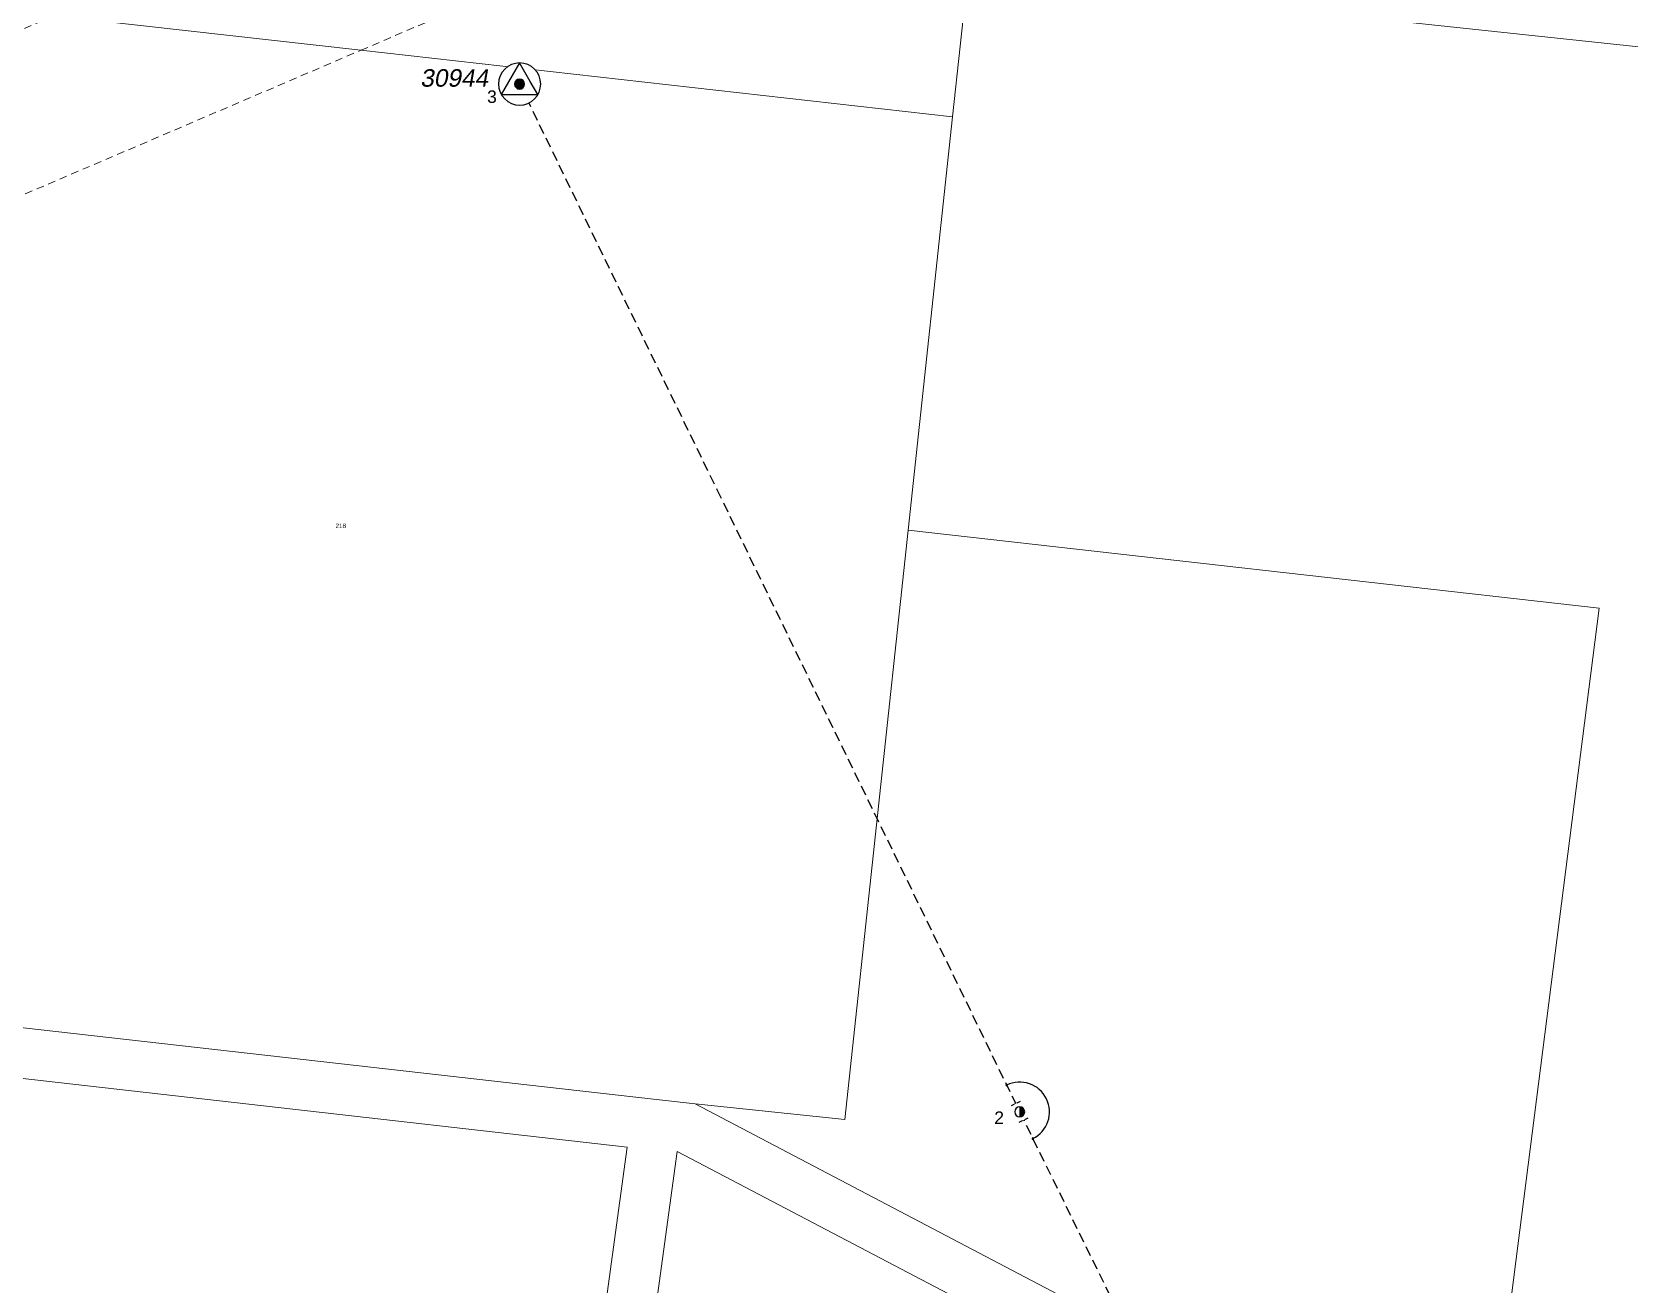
# Model space of a CAD drawing. Header units: metres. Extents: x 257881 to 262822, y 6187520 to 6191911.
# Drawn here: x 259508 to 260147, y 6189777 to 6190278 of the extents above; entities that cross this region are included whole.
import ezdxf
from ezdxf.enums import TextEntityAlignment as Align

# ---------------------------------------------------------------- set-up
doc = ezdxf.new("R2010")
doc.units = ezdxf.units.M
doc.linetypes.add('Cable New OH', pattern=[6, 4, -2])
doc.linetypes.add('Dash', pattern=[5, 3, -2])
doc.layers.get('0').update_dxf_attribs({"color": 6})
doc.layers.add('Cadastre Easements_SP_EXT', color=8, linetype='Continuous', lineweight=5)
doc.layers.add('Cadastre Land Parcels_SP_EXT', color=8, linetype='Continuous', lineweight=5)
for name, color, linetype in [('Mains_HV_NEW', 2, 'Continuous'), ('Mains_HV_New_B10', 2, 'Continuous'), ('Mains_HV_NEW_Hardwired', 2, 'Continuous'), ('Sub_SP_TR_HV_LV_MOD', 3, 'Continuous'), ('SupportsOH_SP_TR_HV_LV_SL_MOD', 3, 'Continuous'), ('SupportsOH_SP_TR_HV_LV_SL_NEW', 2, 'Continuous')]:
    doc.layers.add(name, color=color, linetype=linetype)
doc.styles.add('iecARIAL', font='arial.ttf', dxfattribs={"height": 2})
doc.styles.add('POLE_LABEL', font='arial.ttf')
doc.styles.get("Standard").update_dxf_attribs({"font": 'arial.ttf'})

# ---------------------------------------------------------------- blocks, each defined once
blk = doc.blocks.new('SUB_POLE_EXT')
blk.add_wipeout([(0, 4.22), (0.42, 4.2), (0.83, 4.14), (1.21, 4.05), (1.62, 3.9), (1.99, 3.72), (2.35, 3.51), (2.68, 3.26), (2.99, 2.99), (3.28, 2.66), (3.52, 2.34), (3.76, 1.92), (3.9, 1.62), (4.04, 1.23), (4.18, 0.63), (4.22, 0), (4.18, -0.61), (4.06, -1.15), (3.9, -1.62), (3.58, -2.24), (3.22, -2.73), (2.97, -3.01), (2.68, -3.26), (2.36, -3.5), (2, -3.72), (1.64, -3.89), (1.25, -4.03), (0.82, -4.14), (0.42, -4.2), (0, -4.22), (-0.41, -4.2), (-0.8, -4.15), (-1.21, -4.05), (-1.62, -3.9), (-1.99, -3.73), (-2.35, -3.51), (-2.68, -3.26), (-2.96, -3.02), (-3.23, -2.72), (-3.51, -2.35), (-3.71, -2.01), (-3.91, -1.6), (-4.05, -1.21), (-4.16, -0.76), (-4.22, -0.14), (-4.21, 0.39), (-4.14, 0.83), (-4.03, 1.27), (-3.9, 1.63), (-3.71, 2.02), (-3.5, 2.37), (-3.28, 2.67), (-2.99, 2.99), (-2.68, 3.27), (-2.33, 3.52), (-1.98, 3.73), (-1.63, 3.9), (-1.2, 4.05), (-0.78, 4.15), (-0.4, 4.21)])
blk.add_line((2.16, 0.48), (2.16, 0.48, 0))
blk.add_lwpolyline([(-4.22, 0, 1), (4.22, 0, 1)], format="xyb", close=True)
blk.add_lwpolyline([(2.14, 0.52), (0, 4.22), (-3.66, -2.11), (3.66, -2.11)], close=True)
for tag, height, flags, p in [('ASSET_NUM', 3.5, 8, (2, 2)), ('STREET_CODE', 0.2, 9, (1.5, 0)), ('CONSTRUCTED_VOLTAGE', 0.2, 9, (1.5, -0.2)), ('OPERATING_VOLTAGE', 0.2, 9, (1.5, -0.6)), ('OPERATED_BY', 0.2, 9, (1.5, -0.8)), ('ORIENTATION', 0.2, 9, (1.5, -1.2)), ('OWNED_BY', 0.2, 9, (1.5, -1.4)), ('SECONDARY_VOLTAGE', 0.2, 9, (1.5, -1.6)), ('STATE', 0.2, 9, (1.5, -1.8)), ('SUBSTATION_TYPE', 0.2, 9, (1.5, -2)), ('STREETNAME', 0.2, 9, (1.5, -2.8)), ('SUBURB', 0.2, 9, (1.5, -3)), ('NO_PHASES', 0.2, 9, (1.5, -0.4)), ('MAINTAINED_BY', 0.2, 9, (1.5, -1)), ('USAGE', 0.2, 9, (1.5, -2.2)), ('LEGEND', 0.2, 9, (1.5, -2.4)), ('LOCATION', 0.2, 9, (1.5, -2.6)), ('NOTES', 0.2, 9, (1.5, -3.2)), ('Z', 0.2, 1, (1.5, -3.4))]:
    blk.add_attdef(tag, text='', height=height, dxfattribs=dict(flags=flags)).set_placement(p, align=Align.MIDDLE_LEFT)
blk = doc.blocks.new('POLE_REPLACE_NEW')
for tag, flags, p in [('cLinedev', 9, (1.5, -3.2)), ('LRemove', 9, (1.5, -2.8)), ('LEGEND', 9, (1.5, -3)), ('cspan', 9, (1.5, -5.6)), ('SUBURB', 9, (1.5, -5.8)), ('STREETNAME', 9, (1.5, -6)), ('pExisting', 9, (1.5, -3.4)), ('PFNUMBER', 9, (1.5, -3.6)), ('NEWPFNUMBER', 9, (1.5, -3.8)), ('pFooting', 9, (1.5, -4)), ('pNew', 9, (1.5, -4.2)), ('pNumber', 9, (1.5, -4.4)), ('pRelocate', 9, (1.5, -4.6)), ('pRemove', 9, (1.5, -4.8)), ('pReplace', 9, (1.5, -5)), ('pStay', 9, (1.5, -5.2)), ('pType', 9, (1.5, -5.4)), ('LOCATION', 9, (1.5, -6.2)), ('NOTES', 9, (1.5, -6.4)), ('OPERATED_BY', 9, (1.5, -6.6)), ('Z', 1, (1.5, -7)), ('MAINTAINED_BY', 9, (1.5, -6.8))]:
    blk.add_attdef(tag, text='', height=0.2, dxfattribs=dict(flags=flags)).set_placement(p, align=Align.MIDDLE_LEFT)
blk.add_wipeout([(0, 1), (-0.13, 0.99), (-0.25, 0.97), (-0.37, 0.93), (-0.48, 0.88), (-0.59, 0.81), (-0.68, 0.73), (-0.77, 0.64), (-0.84, 0.54), (-0.9, 0.43), (-0.95, 0.31), (-0.98, 0.19), (-1, 0.06), (-1, -0.06), (-0.98, -0.19), (-0.95, -0.31), (-0.9, -0.43), (-0.84, -0.54), (-0.77, -0.64), (-0.68, -0.73), (-0.59, -0.81), (-0.48, -0.88), (-0.37, -0.93), (-0.25, -0.97), (-0.13, -0.99), (0, -1), (0.13, -0.99), (0.25, -0.97), (0.37, -0.93), (0.48, -0.88), (0.59, -0.81), (0.68, -0.73), (0.77, -0.64), (0.84, -0.54), (0.9, -0.43), (0.95, -0.31), (0.98, -0.19), (1, -0.06), (1, 0.06), (0.98, 0.19), (0.95, 0.31), (0.9, 0.43), (0.84, 0.54), (0.77, 0.64), (0.68, 0.73), (0.59, 0.81), (0.48, 0.88), (0.37, 0.93), (0.25, 0.97), (0.13, 0.99)])
h = blk.add_hatch(color=256)
edge = h.paths.add_edge_path()
edge.add_arc((0, 0), 1, 270, 450)
edge.add_line((0, 1), (0, -1))
blk.add_lwpolyline([(0, 1), (0, -1)])
at = {"lineweight": -3}
blk.add_arc((0, 0), 1, 90, 270, dxfattribs=at)
blk.add_arc((0, 0), 1, 270, 90)
for tag, height, flags, p in [('ASSET_NUM', 2.5, 8, (2, 2)), ('STREET_CODE', 0.2, 9, (1.5, 0)), ('OWNED_BY', 0.2, 9, (1.5, -0.2)), ('SPECIAL_USE', 0.2, 9, (1.5, -0.6)), ('STATE', 0.2, 9, (1.5, -0.8)), ('cLV', 0.2, 9, (1.5, -1.2)), ('cHV', 0.2, 9, (1.5, -1.8)), ('PARENT', 0.2, 9, (1.5, -0.4)), ('USAGE', 0.2, 9, (1.5, -1)), ('hDepth', 0.2, 9, (1.5, -1.4)), ('hDia', 0.2, 9, (1.5, -1.6)), ('LBRACKET', 0.2, 9, (1.5, -2)), ('LExisting', 0.2, 9, (1.5, -2.2)), ('LANTNUMBER', 0.2, 9, (1.5, -2.4)), ('LOther', 0.2, 9, (1.5, -2.6))]:
    blk.add_attdef(tag, text='', height=height, dxfattribs=dict(flags=flags)).set_placement(p, align=Align.MIDDLE_LEFT)
at = {"style": 'POLE_LABEL', "flags": 9}
blk.add_attdef('STRUCTURE_PLANT_NUMBER', text='', height=0.2, dxfattribs=at).set_placement((1.5, 0.24), align=Align.MIDDLE_LEFT)
blk = doc.blocks.new('POLE_EXT')
blk.add_hatch(color=256).paths.add_polyline_path([(-1, 0, 1), (1, 0, 1)])
blk.add_lwpolyline([(-1, 0, 1), (1, 0, 1)], format="xyb", close=True)
for tag, height, flags, p in [('pNumber', 2.5, 8, (-17.84, 2.07)), ('OWNED_BY', 0.2, 9, (1.35, -0.4)), ('SPECIAL_USE', 0.2, 9, (1.35, -0.8)), ('STATE', 0.2, 9, (1.35, -1)), ('cLV', 0.2, 9, (1.35, -1.4)), ('hDepth', 0.2, 9, (1.35, -1.6)), ('hDia', 0.2, 9, (1.35, -1.8)), ('cHV', 0.2, 9, (1.35, -2)), ('PARENT', 0.2, 9, (1.35, -0.6)), ('USAGE', 0.2, 9, (1.35, -1.2)), ('LBRACKET', 0.2, 9, (1.35, -2.2)), ('LExisting', 0.2, 9, (1.35, -2.4)), ('LANTNUMBER', 0.2, 9, (1.35, -2.6)), ('LOther', 0.2, 9, (1.35, -2.8)), ('LRemove', 0.2, 9, (1.35, -3)), ('LEGEND', 0.2, 9, (1.35, -3.2)), ('cLinedev', 0.2, 9, (1.35, -3.4)), ('pExisting', 0.2, 9, (1.35, -3.8)), ('pFooting', 0.2, 9, (1.35, -4.4)), ('pNew', 0.2, 9, (1.35, -4.6)), ('pRelocate', 0.2, 9, (1.35, -5)), ('pRemove', 0.2, 9, (1.35, -5.2)), ('pReplace', 0.2, 9, (1.35, -5.4)), ('pStay', 0.2, 9, (1.35, -5.6)), ('pType', 0.2, 9, (1.35, -5.8)), ('cspan', 0.2, 9, (1.35, -6)), ('STREETNAME', 0.2, 9, (1.35, -6.2)), ('SUBURB', 0.2, 9, (1.35, -6.4)), ('LOCATION', 0.2, 9, (1.35, -3.6)), ('PFNUMBER', 0.2, 9, (1.35, -4)), ('NEWPFNUMBER', 0.2, 9, (1.35, -4.2)), ('OPERATED_BY', 0.2, 9, (1.36, -7.01)), ('NOTES', 0.2, 9, (1.35, -6.6)), ('MAINTAINED_BY', 0.2, 9, (1.36, -6.81))]:
    blk.add_attdef(tag, text='', height=height, dxfattribs=dict(flags=flags)).set_placement(p, align=Align.MIDDLE_LEFT)
at = {"style": 'POLE_LABEL'}
for tag, height, flags, p in [('ASSET_NUM', 2.5, 8, (2, 2)), ('STRUCTURE_PLANT_NUMBER', 0.2, 9, (1.35, 0.03)), ('STREET_CODE', 0.2, 9, (1.35, -0.2))]:
    blk.add_attdef(tag, text='', height=height, dxfattribs=dict(at, flags=flags)).set_placement(p, align=Align.MIDDLE_LEFT)
at = {"flags": 1}
blk.add_attdef('Z', (1.35, -7.33), '', height=0.2, dxfattribs=at)
blk = doc.blocks.new('End Shackle_NEW')
blk.add_line((1, 1.81), (-1, 1.81))
at = {"flags": 1}
blk.add_attdef('Z', (0, 0), '', height=0.2, dxfattribs=at)
at = {"flags": 9}
for tag, p in [('CONNECTOR_TYPE', (0, 0)), ('CONSTRUCTED_VOLTAGE', (0, -0.2)), ('OPERATING_VOLTAGE', (0, -0.6)), ('ORIENTATION', (0, -0.8)), ('OWNED_BY', (0, -1)), ('STATE', (0, -1.2)), ('OPERATED_BY', (0, -2.01)), ('NO_PHASES', (0, -0.4)), ('USAGE', (0, -1.4)), ('NOTES', (0, -1.6)), ('MAINTAINED_BY', (0, -1.81))]:
    blk.add_attdef(tag, text='', height=0.2, dxfattribs=at).set_placement(p, align=Align.MIDDLE_LEFT)
blk.add_wipeout([(-0.25, 0), (-0.25, 1.81), (0.25, 1.82), (0.25, 0)])
blk = doc.blocks.new('BOND POINT')
blk.add_hatch(color=256).paths.add_polyline_path([(-1, 0, 1), (1, 0, 1)])
blk.add_lwpolyline([(-1, 0, 1), (1, 0, 1)], format="xyb", close=True)

msp = doc.modelspace()

# ---------------------------------------------------------------- linework, layer by layer
at = {"layer": 'Cadastre Easements_SP_EXT', "linetype": 'Dash'}
msp.add_lwpolyline([(260899.66, 6190965.85), (259939.44, 6190465.3), (259516.73, 6190284.45), (259481.95, 6190269.56), (259472.98, 6190199.39), (259639.46, 6190270.64), (259639.46, 6190270.64), (259965.52, 6190410.25), (260731.86, 6190809.65)], dxfattribs=at)
at = {"layer": 'Cadastre Land Parcels_SP_EXT', "linetype": 'Continuous'}
for points in [[(260523.1, 6189787.57), (260422.69, 6189812.35), (260347.56, 6189836.2), (260381.46, 6189952.36), (260372.64, 6189953.85), (260407.82, 6190244.67), (260390.61, 6190246.51), (259882.41, 6190300.66), (259876.32, 6190244), (259858.51, 6190078.59), (260135.05, 6190047.31), (260110.79, 6189856.99), (260091.73, 6189707.42), (260097, 6189702.79), (260217.81, 6189597.39), (260358.36, 6189474.75), (260457.93, 6189312.59), (260523.1, 6189787.57)], [(259858.51, 6190078.59), (259876.32, 6190244), (259639.46, 6190270.64), (259516.73, 6190284.45), (259484.32, 6190288.08), (259481.95, 6190269.56), (259472.98, 6190199.39), (259433.12, 6189887.48), (259433.62, 6189887.42), (259748.34, 6189851.75), (259773.25, 6189848.95), (259833.22, 6189842.73), (259858.51, 6190078.59)], [(260110.79, 6189856.99), (260135.05, 6190047.31), (259858.51, 6190078.59), (259833.22, 6189842.73), (259773.25, 6189848.95), (260003.15, 6189728.23), (260083.55, 6189714.54), (260091.73, 6189707.42), (260110.79, 6189856.99)], [(259998.73, 6189493.12), (260041.4, 6189522.09), (260064.76, 6189697.4), (259996.66, 6189708.97), (259766.11, 6189829.9), (259724.63, 6189526.24), (259913.18, 6189499.69), (259971.49, 6189489.87), (259998.73, 6189493.12)]]:
    msp.add_lwpolyline(points, close=True, dxfattribs=at)
msp.add_lwpolyline([(259499.09, 6189125.81), (259546.18, 6189119.14), (259645.17, 6189105.05), (259697.4, 6189223.28), (259734.26, 6189277.96), (259735.91, 6189406.43), (259704.15, 6189525.04), (259746.1, 6189831.71), (259746.1, 6189831.71), (259431.3, 6189867.43)], dxfattribs=at)
at = {"layer": 'Mains_HV_New_B10', "linetype": 'Cable New OH'}
for points in [[(259702.99, 6190257.12), (259781.92, 6190094.93), (259903.15, 6189845.79)], [(259903.15, 6189845.79), (259963.97, 6189721.99)]]:
    msp.add_lwpolyline(points, dxfattribs=at)
at = {"layer": 'Mains_HV_NEW_Hardwired', "color": 7, "linetype": 'Continuous'}
msp.add_arc((259903.15, 6189845.79), 11.92, 296.16379, 115.94804, dxfattribs=at).dxf.unprotected_set("ltscale", 0)

# ---------------------------------------------------------------- block references
at = {"layer": 'Mains_HV_NEW_Hardwired', "color": 7, "linetype": 'Continuous', "xscale": 0.3, "yscale": 0.3, "zscale": 0.3}
for p in [(259897.93, 6189856.51), (259908.41, 6189835.09)]:
    msp.add_blockref('BOND POINT', p, dxfattribs=at).dxf.unprotected_set("ltscale", 0)

# ---------------------------------------------------------------- texts
at = {"layer": 'Cadastre Land Parcels_SP_EXT'}
msp.add_text('218', height=1.8, dxfattribs=at).set_placement((259629.32, 6190079.42))

# ---------------------------------------------------------------- next in the draw order: block references
at = {"layer": 'Mains_HV_NEW', "color": 7, "linetype": 'Continuous', "xscale": 2, "yscale": 2, "zscale": 2, "rotation": 25.94804360975071}
msp.add_blockref('End Shackle_NEW', (259903.15, 6189845.79), dxfattribs=at).dxf.unprotected_set("ltscale", 0)
at = {"layer": 'Sub_SP_TR_HV_LV_MOD'}
ref = msp.add_blockref('SUB_POLE_EXT', (259702.99, 6190257.12), dxfattribs=dict(at, xscale=2, yscale=2, zscale=2))
ref.add_attrib('ASSET_NUM', '30944', dxfattribs={"layer": '0', "height": 7, "oblique": 10}).set_placement((259690.4, 6190253.97), align=Align.BOTTOM_RIGHT)

# ---------------------------------------------------------------- next in the draw order: block references
at = {"layer": 'Mains_HV_NEW', "color": 7, "linetype": 'Continuous', "xscale": 2, "yscale": 2, "zscale": 2, "rotation": 206.1637903625525}
msp.add_blockref('End Shackle_NEW', (259903.15, 6189845.79), dxfattribs=at).dxf.unprotected_set("ltscale", 0)
at = {"layer": 'SupportsOH_SP_TR_HV_LV_SL_MOD'}
ref = msp.add_blockref('POLE_EXT', (259702.99, 6190257.12), dxfattribs=dict(at, xscale=2, yscale=2, zscale=2))
ref.add_attrib('pNumber', '3', dxfattribs={"height": 5, "style": 'iecARIAL'}).set_placement((259689.99, 6190252.08), align=Align.MIDDLE_LEFT)

# ---------------------------------------------------------------- next in the draw order: block references
at = {"layer": 'SupportsOH_SP_TR_HV_LV_SL_NEW'}
ref = msp.add_blockref('POLE_REPLACE_NEW', (259903.15, 6189845.79), dxfattribs=dict(at, xscale=2, yscale=2, zscale=2))
ref.add_attrib('pNumber', '2', dxfattribs={"height": 5, "style": 'iecARIAL'}).set_placement((259892.98, 6189843.47), align=Align.MIDDLE_LEFT)

doc.saveas('drawing.dxf')
